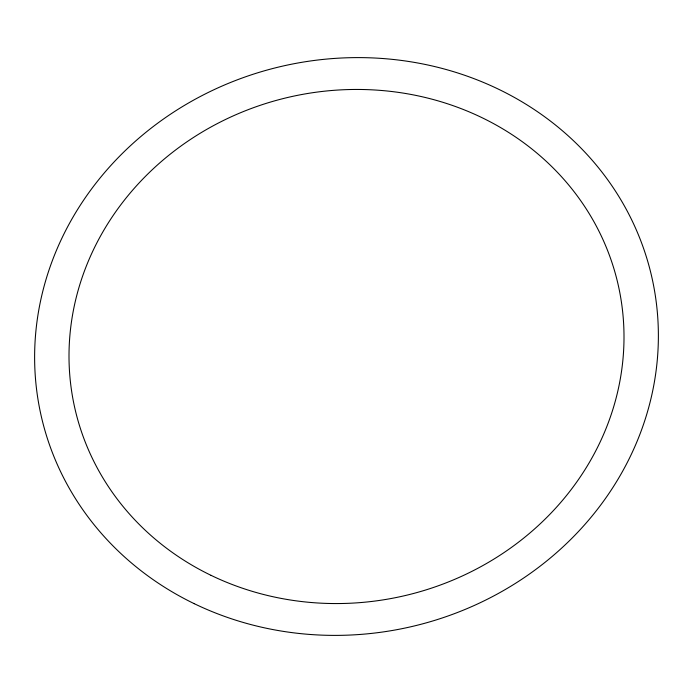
<?xml version="1.0" encoding="UTF-8"?>
<svg xmlns="http://www.w3.org/2000/svg" width="693" height="693" viewBox="0 0 693 693"><rect width="100%" height="100%" fill="white"/><g stroke="black" fill="none" stroke-linecap="round" stroke-linejoin="round"><path stroke-width="1.04" d="M194.248 603.681A313.106 287.569 -12.9 0 0 658.35 331.869A313.106 287.569 -12.9 0 0 186.902 103.941A313.106 287.569 -12.9 0 0 194.248 603.681M211.027 575.337A278.586 255.873 -12.9 0 0 623.977 333.489A278.586 255.873 -12.9 0 0 204.496 130.682A278.586 255.873 -12.9 0 0 211.027 575.337"/></g></svg>
